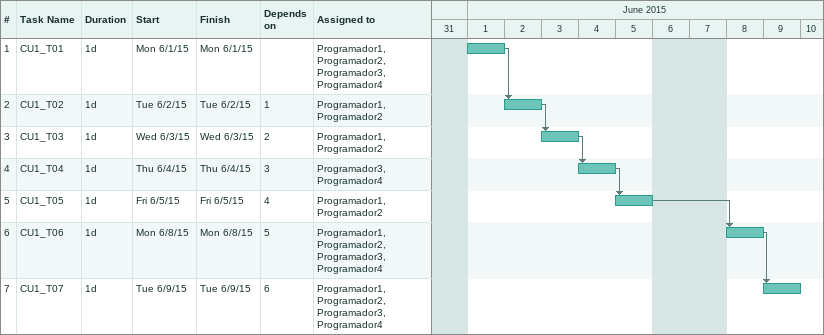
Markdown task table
| ID | Task | Duration | Start | Finish | Predecessors | Resources |
|---|---|---|---|---|---|---|
| 1 | CU1_T01 | 1d | 2015-06-01 | 2015-06-01 |  | Programador1, Programador2, Programador3, Programador4 |
| 2 | CU1_T02 | 1d | 2015-06-02 | 2015-06-02 | 1 | Programador1, Programador2 |
| 3 | CU1_T03 | 1d | 2015-06-03 | 2015-06-03 | 2 | Programador1, Programador2 |
| 4 | CU1_T04 | 1d | 2015-06-04 | 2015-06-04 | 3 | Programador3, Programador4 |
| 5 | CU1_T05 | 1d | 2015-06-05 | 2015-06-05 | 4 | Programador1, Programador2 |
| 6 | CU1_T06 | 1d | 2015-06-08 | 2015-06-08 | 5 | Programador1, Programador2, Programador3, Programador4 |
| 7 | CU1_T07 | 1d | 2015-06-09 | 2015-06-09 | 6 | Programador1, Programador2, Programador3, Programador4 |
